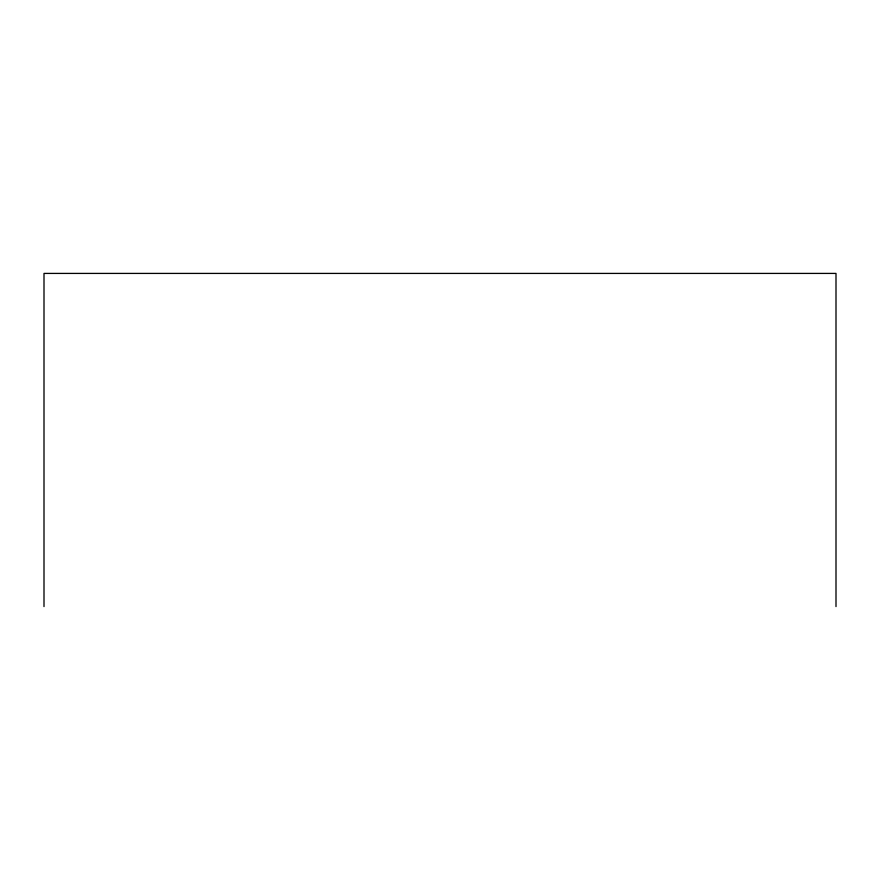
<?xml version="1.0" encoding="UTF-8"?>
<svg xmlns="http://www.w3.org/2000/svg" width="880" height="880" viewBox="0 0 880 880"><rect width="100%" height="100%" fill="white"/><g stroke="black" fill="none" stroke-linecap="round" stroke-linejoin="round"><path stroke-width="1.32" d="M836 606.584L836 273.416L44 273.416L44 606.584"/></g></svg>
